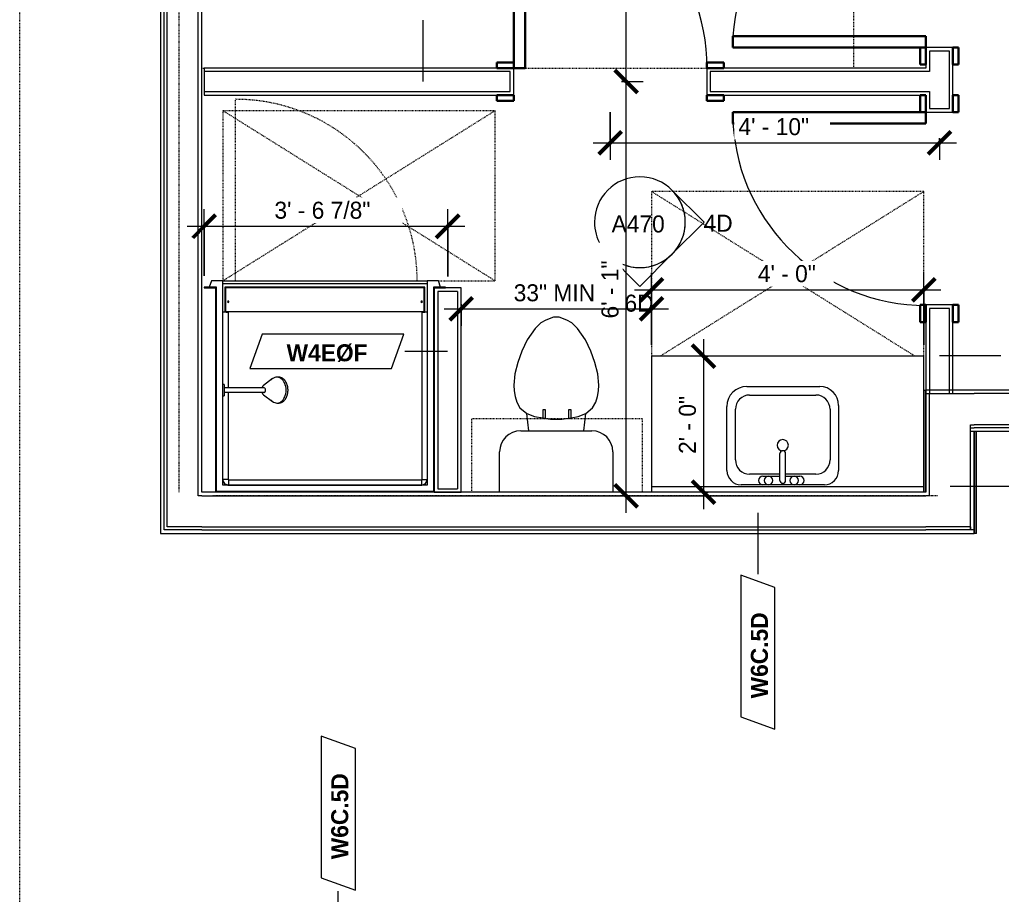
# Model space of a CAD drawing. Header units: inches. Extents: x -4010 to -1814, y 9846 to 12241.
# Drawn here: x -3434.4 to -3261.4, y 10387.3 to 10541.5 of the extents above; entities that cross this region are included whole.
import ezdxf

# ---------------------------------------------------------------- set-up
doc = ezdxf.new("R2010")
doc.units = ezdxf.units.IN
doc.header["$MEASUREMENT"] = 0
for name, pattern in [('Dash', [0.25, 0.125, -0.125]), ('Dash 3_32_', [0.1875, 0.09375, -0.09375]), ('Dash_2_', [0.25, 0.125, -0.125])]:
    doc.linetypes.add(name, pattern=pattern)
for name, color, linetype, lineweight in [('0-1', 7, 'Continuous', 5), ('0-2', 7, 'Continuous', 9), ('A-ANNO-DIMS', 211, 'Continuous', 9), ('A-ANNO-DIMS-32', 211, 'Continuous', 9), ('A-DETL-1', 90, 'Dash 3_32_', 18), ('A-DOOR-3', 31, 'Continuous', 9), ('A-DOOR-4', 31, 'Continuous', 30), ('A-DOOR-FRAM-3', 31, 'Continuous', 30), ('A-GENM', 5, 'Continuous', 9), ('A-GENM-HDLN', 13, 'Dash', 9), ('A-WALL', 113, 'Continuous', 18), ('A-WALL-2', 250, 'Continuous', 18), ('A-WALL-3', 113, 'Continuous', 9), ('A-WALL-IDEN', 211, 'Continuous', 9), ('G-ANNO-SYMB-3', 111, 'Continuous', 9), ('G-ANNO-SYMB-4', 111, 'Dash_2_', 9), ('I-FURN', 30, 'Continuous', 9), ('I-FURN-HDLN', 30, 'Dash', 9), ('I-WALL-3', 7, 'Continuous', 9), ('I-WALL-4', 2, 'Continuous', 9), ('P-SANR-FIXT', 6, 'Continuous', 9), ('P-SANR-FIXT-HDLN', 131, 'Dash', 9), ('Q-CASE', 31, 'Continuous', 9), ('Q-CASE-3', 31, 'Dash', 9)]:
    doc.layers.add(name, color=color, linetype=linetype, lineweight=lineweight)
doc.styles.add('Century Gothic', font='ufonts.com_century-gothic.ttf', dxfattribs={"height": 3})
doc.styles.add('Century Gothic_B_1', font='GOTHICB.TTF', dxfattribs={"height": 3})
doc.dimstyles.new('OD_1__HACK_2', dxfattribs={"dimscale": 12, "dimtxt": 3.132505, "dimasz": 0.333333, "dimexe": 0.25, "dimexo": 0.166667, "dimgap": 0.041667, "dimtad": 1, "dimdec": 4, "dimrnd": 0.0625, "dimzin": 3, "dimdsep": 46, "dimlunit": 4, "dimtxsty": 'Century Gothic', "dimblk1": 'OBLIQUE', "dimblk2": 'OBLIQUE', "dimsah": 1, "dimcen": 0.09, "dimdle": 0.25, "dimazin": 0, "dimtfac": 1, "dimtdec": 4, "dimtix": 1, "dimtmove": 0, "dimatfit": 3, "dimfxl": 1, "dimtvp": 1, "dimtfill": 1, "dimfrac": 2, "dimtolj": 1, "dimtzin": 0, "dimarcsym": 2})
doc.dimstyles.new('OD_1__HACK_2_1', dxfattribs={"dimscale": 12, "dimtxt": 3.132505, "dimasz": 0.333333, "dimexe": 0.25, "dimexo": 0.166667, "dimgap": 0.041667, "dimtad": 1, "dimdec": 4, "dimrnd": 0.0625, "dimzin": 3, "dimdsep": 46, "dimlunit": 4, "dimtxsty": 'Century Gothic', "dimblk1": 'OBLIQUE', "dimblk2": 'OBLIQUE', "dimsah": 1, "dimcen": 0.09, "dimdle": 0.25, "dimazin": 0, "dimtfac": 1, "dimtdec": 4, "dimtix": 1, "dimtmove": 0, "dimatfit": 3, "dimfxl": 1, "dimtvp": 1, "dimtfill": 1, "dimfrac": 2, "dimtolj": 1, "dimtzin": 0, "dimarcsym": 2})

# ---------------------------------------------------------------- blocks, each defined once
blk = doc.blocks.new('Basic Wall _ INT - W8BØF - _5_8 GYP - 2X8 WOOD_BATT_ - 5_8 GYP_ - ___-2320169-UNIT PLANS - 1ST FLOOR')
at = {"layer": 'I-WALL-3'}
for p, q in [((-3275.05, 10476.16), (-3274.8, 10476.16)), ((-3274.8, 10476.16), (-3274.8, 10458.16)), ((-3274.8, 10476.16), (-3274.72, 10476.16)), ((-3274.72, 10476.16), (-3274.67, 10476.16))]:
    blk.add_line(p, q, dxfattribs=at)
blk = doc.blocks.new('Basic Wall _ INT - W8BØF - _5_8 GYP - 2X8 WOOD_BATT_ - 5_8 GYP_ - ___-2320168-UNIT PLANS - 1ST FLOOR')
at = {"layer": 'I-WALL-3'}
for p, q in [((-3266.05, 10450.91), (-3266.05, 10468.91)), ((-3265.76, 10450.91), (-3265.76, 10468.91)), ((-3266.13, 10450.91), (-3266.17, 10450.91)), ((-3266.05, 10450.91), (-3266.13, 10450.91)), ((-3265.76, 10450.91), (-3266.05, 10450.91))]:
    blk.add_line(p, q, dxfattribs=at)
blk = doc.blocks.new('CTR - 1st Phase - Common Walls_rvt-1-UNIT PLANS - 1ST FLOOR')
at = {"layer": 'A-WALL-2'}
for p, q in [((-3408.92, 10451.54), (-3408.92, 10814.49)), ((-3408.42, 10452.04), (-3408.42, 10814.49)), ((-3402.92, 10457.54), (-3402.92, 10814.49)), ((-3274.05, 10475.54), (-3266.8, 10475.54)), ((-3274.05, 10457.54), (-3274.05, 10475.54)), ((-3266.8, 10475.54), (-3266.17, 10475.54)), ((-3250.42, 10475.54), (-3266.17, 10475.54)), ((-3266.8, 10470.04), (-3266.17, 10470.04)), ((-3266.8, 10469.54), (-3266.8, 10470.04)), ((-3266.8, 10469.54), (-3266.8, 10470.04)), ((-3266.8, 10468.91), (-3266.8, 10469.54)), ((-3266.8, 10469.54), (-3266.17, 10469.54)), ((-3266.8, 10468.91), (-3266.8, 10469.54)), ((-3250.42, 10470.04), (-3266.17, 10470.04)), ((-3250.42, 10469.54), (-3266.17, 10469.54)), ((-3266.8, 10468.91), (-3266.17, 10468.91)), ((-3266.8, 10452.04), (-3266.8, 10468.91)), ((-3402.3, 10457.54), (-3402.92, 10457.54)), ((-3402.3, 10457.54), (-3274.67, 10457.54)), ((-3274.05, 10457.54), (-3274.67, 10457.54)), ((-3402.92, 10452.04), (-3408.42, 10452.04)), ((-3402.3, 10452.04), (-3402.92, 10452.04)), ((-3402.3, 10452.04), (-3274.67, 10452.04)), ((-3274.05, 10452.04), (-3274.67, 10452.04)), ((-3266.8, 10452.04), (-3274.05, 10452.04)), ((-3266.8, 10452.04), (-3266.8, 10451.54)), ((-3266.8, 10451.54), (-3266.8, 10452.04)), ((-3408.42, 10451.54), (-3408.92, 10451.54)), ((-3402.3, 10451.54), (-3408.42, 10451.54)), ((-3402.3, 10451.54), (-3274.67, 10451.54)), ((-3266.8, 10451.54), (-3274.67, 10451.54)), ((-3266.17, 10451.54), (-3266.8, 10451.54))]:
    blk.add_line(p, q, dxfattribs=at)
at = {"layer": 'I-WALL-3'}
for p, q in [((-3409.55, 10814.49), (-3409.55, 10450.91)), ((-3402.3, 10458.16), (-3402.3, 10814.49)), ((-3274.67, 10476.16), (-3274.67, 10458.16)), ((-3274.05, 10476.16), (-3274.67, 10476.16)), ((-3266.17, 10476.16), (-3274.05, 10476.16)), ((-3250.42, 10476.16), (-3266.17, 10476.16)), ((-3266.17, 10468.91), (-3250.42, 10468.91)), ((-3266.17, 10451.54), (-3266.17, 10468.91)), ((-3399.84, 10458.16), (-3402.3, 10458.16)), ((-3274.67, 10458.16), (-3361.34, 10458.16)), ((-3409.55, 10450.91), (-3408.92, 10450.91)), ((-3408.92, 10450.91), (-3402.3, 10450.91)), ((-3402.3, 10450.91), (-3274.67, 10450.91)), ((-3274.67, 10450.91), (-3266.17, 10450.91)), ((-3266.17, 10450.91), (-3266.17, 10451.54))]:
    blk.add_line(p, q, dxfattribs=at)
at = {"layer": '0-2'}
for name in ['Basic Wall _ INT - W8BØF - _5_8 GYP - 2X8 WOOD_BATT_ - 5_8 GYP_ - ___-2320169-UNIT PLANS - 1ST FLOOR', 'Basic Wall _ INT - W8BØF - _5_8 GYP - 2X8 WOOD_BATT_ - 5_8 GYP_ - ___-2320168-UNIT PLANS - 1ST FLOOR']:
    blk.add_blockref(name, (0, 0), dxfattribs=at)
blk = doc.blocks.new('SWING - SINGLE - FLUSH - 2-10 x 6-8 - PRIVACY-3199405-UNIT PLANS - 1ST FLOOR')
at = {"layer": 'A-DOOR-3'}
blk.add_arc((17, -2.37), 34.07, 180, 266.6343, dxfattribs=at)
at = {"layer": 'A-DOOR-4'}
for p, q in [((15, -2.37), (15, -36.38)), ((17, -2.37), (15, -2.37)), ((17, -2.37), (17, -36.38)), ((17, -36.38), (15, -36.38))]:
    blk.add_line(p, q, dxfattribs=at)
at = {"layer": 'A-DOOR-FRAM-3'}
for p, q in [((-20, 2.38), (-20, 3.38)), ((-20, 3.38), (-17, 3.38)), ((-17, 2.38), (-20, 2.38)), ((-17, 3.38), (-17, 2.38)), ((17, 2.38), (17, 3.38)), ((17, 3.38), (20, 3.38)), ((20, 2.38), (17, 2.38)), ((20, 3.38), (20, 2.38)), ((-20, -2.37), (-17, -2.37)), ((-20, -3.37), (-20, -2.37)), ((-17, -3.37), (-20, -3.37)), ((-17, -2.37), (-17, -3.37)), ((17, -2.37), (20, -2.37)), ((17, -3.37), (17, -2.37)), ((20, -3.37), (17, -3.37)), ((20, -2.37), (20, -3.37))]:
    blk.add_line(p, q, dxfattribs=at)
blk = doc.blocks.new('Bed-Standard - Queen 60_ x 79_-V83-UNIT PLANS - 1ST FLOOR')
at = {"layer": 'I-FURN'}
for p, q in [((-19.31, 37.64), (-19.31, -41.3)), ((40.69, -41.3), (40.69, 37.64)), ((-16.31, 35.7), (-16.31, 23.7)), ((-16.31, 35.7), (37.69, 35.7)), ((37.69, 35.7), (37.69, 23.7)), ((40.69, 23.7), (-19.31, 17.13)), ((-16.31, 23.7), (37.69, 23.7)), ((-19.31, -41.3), (40.69, -41.3))]:
    blk.add_line(p, q, dxfattribs=at)
at = {"layer": 'I-FURN-HDLN'}
for p, q in [((-55.31, 37.64), (-55.31, 37.2)), ((58.69, -77.3), (58.69, 37.64)), ((64.69, 37.39), (64.69, 37.64)), ((64.69, -68.86), (64.69, 13.39)), ((-55.31, -17.36), (-55.31, -51.36)), ((64.69, -77.3), (64.69, -75.61)), ((-55.31, -77.3), (-7.94, -77.3)), ((-5.44, -77.3), (55.06, -77.3)), ((57.56, -77.3), (58.94, -77.3)), ((63.69, -77.3), (64.69, -77.3))]:
    blk.add_line(p, q, dxfattribs=at)
blk = doc.blocks.new('M_Sink Vanity-Square - 500 x 440mm-1372835-UNIT PLANS - 1ST FLOOR')
at = {"layer": 'P-SANR-FIXT'}
for p, q in [((-5.72, 10.23), (7.14, 10.23)), ((-5.22, 8.73), (6.46, 8.73)), ((-9.22, -4.59), (-9.22, 6.73)), ((-7.72, -2.72), (-7.72, 6.23)), ((8.96, 6.23), (8.96, -2.72)), ((10.46, 6.91), (10.46, -4.59)), ((0.12, -6.33), (0.12, -1.59)), ((1.12, -6.33), (1.12, -1.59)), ((0.12, -5.22), (-5.22, -5.22)), ((-2.88, -5.59), (0.12, -5.59)), ((6.46, -5.22), (1.12, -5.22)), ((1.12, -5.59), (3.62, -5.59)), ((7.96, -7.09), (-6.72, -7.09)), ((3.62, -7.09), (-2.88, -7.09))]:
    blk.add_line(p, q, dxfattribs=at)
for centre, radius, start, end in [((-5.72, 6.73), 3.5, 90, 180), ((-5.22, 6.23), 2.5, 90, 180), ((6.46, 6.23), 2.5, 360, 90), ((7.14, 6.91), 3.32, 360, 90), ((0.62, -0.13), 1, 360, 180), ((0.62, -0.13), 1, 180, 0), ((0.62, -1.59), 0.5, 360, 180), ((-5.22, -2.72), 2.5, 180, 270), ((6.46, -2.72), 2.5, 270, 360), ((-6.72, -4.59), 2.5, 180, 270), ((7.96, -4.59), 2.5, 270, 0), ((-2.88, -6.34), 0.75, 90, 270), ((-1.88, -6.34), 0.75, 360, 180), ((-1.88, -6.34), 0.75, 180, 0), ((0.62, -6.33), 0.5, 180, 0), ((2.62, -6.34), 0.75, 0, 180), ((2.62, -6.34), 0.75, 180, 0), ((3.62, -6.34), 0.75, 270, 90)]:
    blk.add_arc(centre, radius, start, end, dxfattribs=at)
blk = doc.blocks.new('Toilet-Domestic-3D - Toilet-Domestic-3D-1352612-UNIT PLANS - 1ST FLOOR')
at = {"layer": 'P-SANR-FIXT'}
for p, q in [((-9.98, 11.75), (-9.98, 18.86)), ((9.98, 18.86), (9.98, 11.75)), ((6.25, 8.02), (-6.25, 8.02)), ((-4.86, 8.02), (-5.21, 5)), ((4.86, 8.02), (5.21, 5)), ((-3.84, 5.5), (-5.21, 5)), ((-2.61, 5.72), (-3.84, 5.5)), ((-1, 6), (-2.13, 5.8)), ((1, 6), (-1, 6)), ((1.89, 5.84), (1, 6)), ((3.84, 5.5), (2.37, 5.76)), ((5.21, 5), (3.84, 5.5)), ((-6.4, 4), (-6.97, 3)), ((-5.21, 5), (-6.4, 4)), ((6.4, 4), (5.21, 5)), ((6.97, 3), (6.4, 4)), ((-7.24, 2), (-7.41, 1)), ((-6.97, 3), (-7.24, 2)), ((7.24, 2), (6.97, 3)), ((7.41, 1), (7.24, 2)), ((-7.41, 1), (-7.5, 0)), ((-7.5, 0), (-7.33, -1.99)), ((7.33, -1.99), (7.5, 0)), ((7.5, 0), (7.41, 1)), ((-7.33, -1.99), (-6.79, -4)), ((6.79, -4), (7.33, -1.99)), ((-6.79, -4), (-6.06, -6)), ((6.06, -6), (6.79, -4)), ((-6.06, -6), (-5.13, -8)), ((5.13, -8), (6.06, -6)), ((-5.13, -8), (-3.74, -10)), ((3.74, -10), (5.13, -8)), ((-3.74, -10), (-2.74, -11)), ((2.74, -11), (3.74, -10)), ((-2.74, -11), (-1.87, -11.5)), ((-1.87, -11.5), (-0.5, -12)), ((-0.5, -12), (0.5, -12)), ((0.5, -12), (1.87, -11.5)), ((1.87, -11.5), (2.74, -11))]:
    blk.add_line(p, q, dxfattribs=at)
for centre, start, end in [((-6.25, 11.75), 180, 270), ((6.25, 11.75), 270, 360)]:
    blk.add_arc(centre, 3.73, start, end, dxfattribs=at)
blk = doc.blocks.new('Bath Vanity - Bath Vanity 48_-3150017-UNIT PLANS - 1ST FLOOR')
at = {"layer": 'Q-CASE'}
for p, q in [((24.74, 24), (-23.26, 24)), ((-23.26, 24), (-23.26, 1)), ((24.74, 1), (24.74, 24))]:
    blk.add_line(p, q, dxfattribs=at)
blk = doc.blocks.new('ADA Clearances - 30_x48_-V80-UNIT PLANS - 1ST FLOOR')
at = {"layer": 'A-GENM-HDLN'}
for p, q in [((15, -24), (-15, 24)), ((-15, -24), (15, 24)), ((15, 24), (-15, 24)), ((15, -24), (15, 24)), ((-15, -14), (-15, -24)), ((-15, -24), (15, -24))]:
    blk.add_line(p, q, dxfattribs=at)
blk = doc.blocks.new('ADA Clearances - 30_x48_-V82-UNIT PLANS - 1ST FLOOR')
at = {"layer": 'A-GENM-HDLN'}
for p, q in [((-14, -22.41), (15, 24)), ((15, 24), (-14, 24)), ((15, -24), (15, 24)), ((15, -24), (-14, 22.41)), ((-14, -24), (-8, -24)), ((-5, -24), (15, -24))]:
    blk.add_line(p, q, dxfattribs=at)
blk = doc.blocks.new('BATHROOM MIRROR - BATHROOM MIRROR 48_-3123886-UNIT PLANS - 1ST FLOOR')
at = {"layer": 'Q-CASE'}
for p, q in [((-23.26, -23), (24.74, -23)), ((-23.26, -23), (-23.26, -24)), ((24.74, -24), (-23.26, -24)), ((24.74, -24), (24.74, -23))]:
    blk.add_line(p, q, dxfattribs=at)
blk = doc.blocks.new('300 Series Wall Hung Cabinet_326 - 30_-2909953-UNIT PLANS - 1ST FLOOR')
at = {"layer": 'Q-CASE'}
for p, q in [((-2.01, 14.69), (-2.5, 14.69)), ((-2.5, 14.69), (-2.5, 13.19)), ((-2.01, 13.19), (-2.01, 14.69)), ((2.49, 14.69), (2, 14.69)), ((2, 14.69), (2, 13.19)), ((2.49, 13.19), (2.49, 14.69)), ((-2.01, 13.19), (-2.5, 13.19)), ((2.49, 13.19), (2, 13.19))]:
    blk.add_line(p, q, dxfattribs=at)
at = {"layer": 'Q-CASE-3'}
for p, q in [((-15, 0.19), (-15, 13.19)), ((-15, 13.19), (15, 13.19)), ((15, 13.19), (15, 0.19)), ((15, 0.19), (-15, 0.19))]:
    blk.add_line(p, q, dxfattribs=at)
blk = doc.blocks.new('SWING - SINGLE - FLUSH - 2-10 x 6-8 - PRIVACY-3199407-UNIT PLANS - 1ST FLOOR')
at = {"layer": 'A-DOOR-3'}
blk.add_arc((17, 2.37), 34.07, 93.3657, 180, dxfattribs=at)
at = {"layer": 'A-DOOR-4'}
for p, q in [((15, 2.37), (15, 36.38)), ((17, 36.38), (15, 36.38)), ((17, 2.37), (17, 36.38)), ((17, 2.37), (15, 2.37))]:
    blk.add_line(p, q, dxfattribs=at)
at = {"layer": 'A-DOOR-FRAM-3'}
for p, q in [((-17, 3.37), (-20, 3.37)), ((-20, 3.37), (-20, 2.37)), ((-20, 2.37), (-17, 2.37)), ((-17, 2.37), (-17, 3.37)), ((20, 3.37), (17, 3.37)), ((17, 3.37), (17, 2.37)), ((17, 2.37), (20, 2.37)), ((20, 2.37), (20, 3.37)), ((-17, -2.38), (-20, -2.38)), ((-20, -2.38), (-20, -3.38)), ((-20, -3.38), (-17, -3.38)), ((-17, -3.38), (-17, -2.38)), ((20, -2.38), (17, -2.38)), ((17, -2.38), (17, -3.38)), ((17, -3.38), (20, -3.38)), ((20, -3.38), (20, -2.38))]:
    blk.add_line(p, q, dxfattribs=at)
blk = doc.blocks.new('4LBS24238A75FTB_V2 - 4LBS24238A75FTB_V2-V86-UNIT PLANS - 1ST FLOOR')
at = {"layer": 'P-SANR-FIXT'}
for p, q in [((0, -0.5), (38.5, -0.5)), ((0, -36.5), (0, -0.5)), ((0.12, -36.62), (0.12, -0.63)), ((0.12, -0.63), (38.38, -0.63)), ((38.38, -0.63), (38.38, -36.62)), ((38.5, -0.5), (38.5, -36.5)), ((1.25, -37.75), (1.25, -1.75)), ((1.25, -1.75), (37.25, -1.75)), ((1.3, -2.43), (1.28, -2.51)), ((1.38, -2.26), (1.37, -2.28)), ((1.42, -2.2), (1.4, -2.23)), ((1.58, -2.01), (1.51, -2.08)), ((1.73, -1.9), (1.7, -1.92)), ((2.01, -1.78), (1.93, -1.8)), ((2.2, -32.27), (2.2, -2.75)), ((2.25, -1.77), (2.25, -1.75)), ((36.25, -1.77), (2.25, -1.77)), ((36.25, -2.7), (2.25, -2.7)), ((36.25, -1.77), (36.25, -1.75)), ((36.3, -18.11), (36.3, -2.75)), ((36.57, -1.8), (36.49, -1.78)), ((36.8, -1.92), (36.77, -1.9)), ((36.99, -2.08), (36.92, -2.01)), ((37.1, -2.23), (37.08, -2.2)), ((37.13, -2.28), (37.12, -2.26)), ((37.22, -2.51), (37.2, -2.43)), ((37.25, -1.75), (37.25, -17.52)), ((36.3, -32.27), (36.3, -18.89)), ((37.25, -19.48), (37.25, -37.75)), ((1.62, -32.27), (1.62, -36.62)), ((36.75, -32.38), (1.75, -32.38)), ((1.75, -32.38), (1.75, -36.5)), ((2.2, -32.27), (36.3, -32.27)), ((36.75, -36.5), (36.75, -32.38)), ((36.88, -36.62), (36.88, -32.27)), ((0, -36.5), (-2.02, -36.5)), ((-2.02, -36.5), (-2.02, -36.62)), ((-2.02, -36.62), (0.12, -36.62)), ((-1.13, -36.62), (-0.75, -37.75)), ((-0.75, -37.75), (1.25, -37.75)), ((1.25, -37.25), (37.25, -37.25)), ((1.25, -37.75), (1.25, -37.25)), ((37.25, -37.75), (1.25, -37.75)), ((1.62, -36.62), (36.88, -36.62)), ((1.75, -36.5), (36.75, -36.5)), ((37.25, -37.25), (37.25, -37.75)), ((37.25, -37.75), (39.25, -37.75)), ((38.38, -36.62), (40.52, -36.62)), ((40.52, -36.5), (38.5, -36.5)), ((39.25, -37.75), (39.63, -36.62)), ((40.52, -36.62), (40.52, -36.5))]:
    blk.add_line(p, q, dxfattribs=at)
for centre, radius, start, end in [((2.25, -2.75), 1, 90, 180), ((36.25, -2.75), 1, 0, 90), ((2.2, -34.06), 0.125, 0, 180), ((2.2, -34.06), 0.125, 180, 0), ((36.3, -34.06), 0.125, 0, 180), ((36.3, -34.06), 0.125, 180, 0)]:
    blk.add_arc(centre, radius, start, end, dxfattribs=at)
for centre, start_param, end_param in [((2.2, -32.28), 1.570796, 3.141593), ((36.3, -32.28), 0, 1.570796)]:
    blk.add_ellipse(centre, major_axis=(0.95, 0), ratio=0.019505, start_param=start_param, end_param=end_param, dxfattribs=at)
for points, knots in [([(2.25, -1.77), (2.18, -1.77), (2.05, -1.78), (1.8, -1.86), (1.52, -2.04), (1.34, -2.32), (1.26, -2.57), (1.25, -2.7), (1.25, -2.77)], [0, 0, 0, 0, 0.125, 0.25, 0.5, 0.75, 0.875, 1, 1, 1, 1]), ([(1.38, -2.25), (1.41, -2.21), (1.47, -2.12), (1.54, -2.04), (1.59, -2)], [-0.6665731, -0.6665731, -0.6665731, -0.6665731, -0.5714286, -0.4611793, -0.4611793, -0.4611793, -0.4611793]), ([(1.75, -1.88), (1.77, -1.87), (1.86, -1.82), (2.03, -1.77), (2.17, -1.75), (2.25, -1.75)], [-0.3333068, -0.3333068, -0.3333068, -0.3333068, -0.2857143, -0.1428571, 0, 0, 0, 0]), ([(2.25, -2.7), (2.24, -2.7), (2.24, -2.7), (2.23, -2.7), (2.22, -2.71), (2.22, -2.71), (2.21, -2.72), (2.21, -2.73), (2.2, -2.74), (2.2, -2.74), (2.2, -2.75), (2.2, -2.75)], [-1, -1, -1, -1, -0.833333, -0.75, -0.666667, -0.583333, -0.416667, -0.333333, -0.208333, -0.083333, 0, 0, 0, 0]), ([(36.25, -1.75), (36.31, -1.75), (36.42, -1.76), (36.59, -1.8), (36.7, -1.85), (36.75, -1.88)], [-1, -1, -1, -1, -0.8928571, -0.7857143, -0.6666667, -0.6666667, -0.6666667, -0.6666667]), ([(37.25, -2.77), (37.25, -2.7), (37.24, -2.57), (37.16, -2.32), (36.98, -2.04), (36.7, -1.86), (36.45, -1.78), (36.32, -1.77), (36.25, -1.77)], [0, 0, 0, 0, 0.125, 0.25, 0.5, 0.75, 0.875, 1, 1, 1, 1]), ([(36.3, -2.75), (36.3, -2.74), (36.3, -2.74), (36.3, -2.73), (36.29, -2.72), (36.29, -2.72), (36.28, -2.71), (36.27, -2.71), (36.26, -2.7), (36.26, -2.7), (36.25, -2.7), (36.25, -2.7)], [-1, -1, -1, -1, -0.833333, -0.75, -0.666667, -0.583333, -0.416667, -0.333333, -0.208333, -0.083333, 0, 0, 0, 0]), ([(36.75, -1.88), (36.79, -1.91), (36.89, -1.97), (36.97, -2.05), (37.01, -2.1)], [-0.6665731, -0.6665731, -0.6665731, -0.6665731, -0.5714286, -0.4475924, -0.4475924, -0.4475924, -0.4475924]), ([(37.12, -2.25), (37.13, -2.27), (37.16, -2.33), (37.18, -2.38), (37.19, -2.42)], [-0.3333068, -0.3333068, -0.3333068, -0.3333068, -0.2857143, -0.2174647, -0.2174647, -0.2174647, -0.2174647])]:
    blk.add_open_spline(points, degree=3, knots=knots, dxfattribs=at)
for points in [[(1.25, -2.75), (1.25, -2.74), (1.25, -2.72), (1.25, -2.71)], [(2.2, -2.75), (2.12, -2.75), (1.95, -2.75), (1.72, -2.75), (1.52, -2.76), (1.37, -2.76), (1.27, -2.76), (1.25, -2.77), (1.25, -2.77)], [(1.35, -2.32), (1.36, -2.3), (1.37, -2.27), (1.38, -2.25)], [(1.63, -1.97), (1.67, -1.94), (1.71, -1.91), (1.75, -1.88)], [(2.25, -2.7), (2.25, -2.62), (2.25, -2.45), (2.25, -2.22), (2.25, -2.03), (2.25, -1.88), (2.25, -1.82), (2.25, -1.8)], [(36.25, -2.7), (36.25, -2.62), (36.25, -2.45), (36.25, -2.22), (36.25, -2.03), (36.25, -1.88), (36.25, -1.82), (36.25, -1.8)], [(36.3, -2.75), (36.38, -2.75), (36.55, -2.75), (36.78, -2.75), (36.98, -2.76), (37.13, -2.76), (37.23, -2.76), (37.25, -2.77), (37.25, -2.77)], [(37.04, -2.14), (37.07, -2.18), (37.09, -2.21), (37.12, -2.25)], [(37.25, -2.67), (37.25, -2.7), (37.25, -2.72), (37.25, -2.75)]]:
    blk.add_open_spline(points, degree=3, dxfattribs=at)
at = {"layer": 'P-SANR-FIXT-HDLN'}
blk.add_line((35, -37.75), (35, -69.75), dxfattribs=at)
blk.add_arc((35, -37.75), 32, 180, 270, dxfattribs=at)
blk = doc.blocks.new('Shower Head - Shower Head-3260035-UNIT PLANS - 1ST FLOOR')
at = {"layer": 'P-SANR-FIXT'}
for p, q in [((-2.28, 9.81), (-2.28, 9.54)), ((-2.02, 8.78), (-0.84, 7.19)), ((0.84, 7.19), (2.02, 8.78)), ((2.28, 9.54), (2.28, 9.81)), ((-0.39, 7.27), (-0.39, 6.01)), ((0.39, 6.01), (0.39, 7.27)), ((-0.98, 0.26), (-0.98, 0)), ((-0.98, 0.26), (0.98, 0.26)), ((0.98, 0), (-0.98, 0)), ((-0.39, 1), (-0.39, 0.26)), ((0.39, 0.26), (0.39, 1)), ((0.98, 0), (0.98, 0.26))]:
    blk.add_line(p, q, dxfattribs=at)
at = {"layer": 'P-SANR-FIXT', "flags": 128}
for points in [[(0, 11.49), (-0.09, 11.49), (-0.18, 11.48), (-0.27, 11.48), (-0.35, 11.47), (-0.44, 11.46), (-0.53, 11.44), (-0.62, 11.43), (-0.7, 11.41), (-0.79, 11.39), (-0.87, 11.36), (-0.95, 11.34), (-1.03, 11.31), (-1.11, 11.28), (-1.19, 11.25), (-1.26, 11.21), (-1.34, 11.17), (-1.41, 11.13), (-1.48, 11.09), (-1.55, 11.05), (-1.61, 11), (-1.68, 10.95), (-1.74, 10.9), (-1.8, 10.85), (-1.85, 10.8), (-1.9, 10.74), (-1.95, 10.69), (-2, 10.63), (-2.04, 10.57), (-2.08, 10.51), (-2.12, 10.44), (-2.15, 10.38), (-2.18, 10.31), (-2.21, 10.25), (-2.23, 10.18), (-2.25, 10.11), (-2.26, 10.04), (-2.27, 9.97), (-2.28, 9.9), (-2.28, 9.83), (-2.28, 9.81)], [(2.28, 9.81), (2.28, 9.88), (2.28, 9.95), (2.27, 10.02), (2.25, 10.09), (2.24, 10.16), (2.21, 10.23), (2.19, 10.3), (2.16, 10.36), (2.13, 10.43), (2.09, 10.49), (2.05, 10.55), (2.01, 10.61), (1.97, 10.67), (1.92, 10.73), (1.86, 10.79), (1.81, 10.84), (1.75, 10.89), (1.69, 10.94), (1.63, 10.99), (1.57, 11.04), (1.5, 11.08), (1.43, 11.12), (1.36, 11.16), (1.28, 11.2), (1.21, 11.24), (1.13, 11.27), (1.05, 11.3), (0.97, 11.33), (0.89, 11.36), (0.81, 11.38), (0.72, 11.4), (0.64, 11.42), (0.55, 11.44), (0.47, 11.45), (0.38, 11.46), (0.29, 11.47), (0.2, 11.48), (0.11, 11.49), (0.02, 11.49), (0, 11.49)], [(-0.84, 7.19), (-0.81, 7.16), (-0.79, 7.13), (-0.76, 7.1), (-0.73, 7.08), (-0.7, 7.05), (-0.68, 7.03), (-0.65, 7.01), (-0.62, 6.98), (-0.59, 6.97), (-0.56, 6.95), (-0.53, 6.93), (-0.49, 6.91), (-0.46, 6.9), (-0.43, 6.89), (-0.4, 6.87)], [(0.39, 6.87), (0.43, 6.88), (0.46, 6.9), (0.49, 6.91), (0.52, 6.93), (0.55, 6.94), (0.58, 6.96), (0.61, 6.98), (0.64, 7), (0.67, 7.03), (0.7, 7.05), (0.73, 7.07), (0.76, 7.1), (0.78, 7.13), (0.81, 7.16), (0.83, 7.19), (0.84, 7.19)], [(-0.39, 6.01), (-0.39, 5.81), (-0.39, 5.6), (-0.39, 5.38), (-0.39, 5.15), (-0.39, 4.92), (-0.39, 4.68), (-0.39, 4.43), (-0.39, 4.18), (-0.39, 3.93), (-0.39, 3.67), (-0.39, 3.4), (-0.39, 3.13), (-0.39, 2.86), (-0.39, 2.59), (-0.39, 2.31), (-0.39, 2.03), (-0.39, 1.75), (-0.39, 1.46), (-0.39, 1.18), (-0.39, 1)], [(0.39, 1), (0.39, 1.29), (0.39, 1.57), (0.39, 1.85), (0.39, 2.13), (0.39, 2.41), (0.39, 2.69), (0.39, 2.96), (0.39, 3.23), (0.39, 3.5), (0.39, 3.76), (0.39, 4.02), (0.39, 4.27), (0.39, 4.52), (0.39, 4.77), (0.39, 5), (0.39, 5.23), (0.39, 5.46), (0.39, 5.67), (0.39, 5.88), (0.39, 6.01)]]:
    blk.add_lwpolyline(points, dxfattribs=at)
at = {"layer": 'P-SANR-FIXT'}
for centre, major_axis, start_param, end_param in [((0, 9.54), (-2.28, 0), 4.712389, 6.956384), ((0, 9.54), (2.28, 0), 5.609987, 7.853982), ((0, 7.27), (-0.394, 0), 4.712389, 6.283185), ((0, 7.27), (-0.394, 0), 3.141593, 4.712389)]:
    blk.add_ellipse(centre, major_axis=major_axis, ratio=0.707107, start_param=start_param, end_param=end_param, dxfattribs=at)
blk = doc.blocks.new('Elevation - Filled Arrow-152140-UNIT PLANS - 1ST FLOOR')
at = {"layer": 'G-ANNO-SYMB-3'}
for start, end in [(360, 180), (180, 360)]:
    blk.add_arc((0, 0), 0.25, start, end, dxfattribs=at)
blk = doc.blocks.new('Elevation - Filled Arrow-151867-UNIT PLANS - 1ST FLOOR')
at = {"layer": 'G-ANNO-SYMB-3'}
for p, q in [((0, 0.3536), (-0.1768, 0.1768)), ((0.1768, 0.1768), (0, 0.3536))]:
    blk.add_line(p, q, dxfattribs=at)
blk.add_arc((0, 0), 0.25, 45, 135, dxfattribs=at)
blk = doc.blocks.new('DIMBLOCK29-UNIT PLANS - 1ST FLOOR')
at = {"layer": 'A-ANNO-DIMS-32', "lineweight": 50}
for p, q in [((-3327.52, 10530.54), (-3329.52, 10532.54)), ((-3327.52, 10530.54), (-3325.52, 10528.54)), ((-3327.52, 10457.54), (-3329.52, 10459.54)), ((-3327.52, 10457.54), (-3325.52, 10455.54))]:
    blk.add_line(p, q, dxfattribs=at)
at = {"layer": 'A-ANNO-DIMS-32'}
for p, q in [((-3328.34, 10530.54), (-3324.52, 10530.54)), ((-3327.52, 10530.54), (-3328.34, 10530.54)), ((-3327.52, 10454.54), (-3327.52, 10530.54)), ((-3328.34, 10457.54), (-3324.52, 10457.54)), ((-3327.52, 10457.54), (-3328.34, 10457.54))]:
    blk.add_line(p, q, dxfattribs=at)
at = {"layer": 'A-ANNO-DIMS-32', "color": 0, "insert": (-3331.86, 10488.79), "char_height": 3, "width": 12.5897, "attachment_point": 1, "rotation": 90, "line_spacing_factor": 0.984502, "style": 'Century Gothic', "bg_fill": 3, "box_fill_scale": 1.25, "bg_fill_color": 256, "bg_fill_true_color": 13158600, "bg_fill_transparency": 0}
blk.add_mtext('6\' - 1"', dxfattribs=at)
blk = doc.blocks.new('_Oblique')
at = {"color": 0, "linetype": 'ByBlock', "lineweight": -2}
blk.add_line((-0.5, -0.5), (0.5, 0.5), dxfattribs=at)
blk = doc.blocks.new('DIMBLOCK30-UNIT PLANS - 1ST FLOOR')
at = {"layer": 'A-ANNO-DIMS-32', "lineweight": 50}
for p, q in [((-3327.52, 10649.54), (-3329.52, 10651.54)), ((-3327.52, 10649.54), (-3325.52, 10647.54)), ((-3327.52, 10530.54), (-3329.52, 10532.54)), ((-3327.52, 10530.54), (-3325.52, 10528.54))]:
    blk.add_line(p, q, dxfattribs=at)
at = {"layer": 'A-ANNO-DIMS-32'}
for p, q in [((-3328.34, 10649.54), (-3324.52, 10649.54)), ((-3327.52, 10649.54), (-3328.34, 10649.54)), ((-3327.52, 10530.54), (-3327.52, 10649.54)), ((-3328.34, 10530.54), (-3324.52, 10530.54)), ((-3327.52, 10530.54), (-3328.34, 10530.54))]:
    blk.add_line(p, q, dxfattribs=at)
at = {"layer": 'A-ANNO-DIMS-32', "color": 0, "insert": (-3331.86, 10583.63), "char_height": 3, "width": 15.394, "attachment_point": 1, "rotation": 90, "line_spacing_factor": 0.984502, "style": 'Century Gothic', "bg_fill": 3, "box_fill_scale": 1.25, "bg_fill_color": 256, "bg_fill_true_color": 13158600, "bg_fill_transparency": 0}
blk.add_mtext('9\' - 11"', dxfattribs=at)
blk = doc.blocks.new('DIMBLOCK63-UNIT PLANS - 1ST FLOOR')
at = {"layer": 'A-ANNO-DIMS-32'}
for p, q in [((-3323.05, 10484.16), (-3323.05, 10496.84)), ((-3275.05, 10484.16), (-3275.05, 10496.84)), ((-3326.05, 10493.84), (-3272.05, 10493.84)), ((-3323.05, 10493.84), (-3323.05, 10484.16)), ((-3275.05, 10493.84), (-3275.05, 10484.16))]:
    blk.add_line(p, q, dxfattribs=at)
at = {"layer": 'A-ANNO-DIMS-32', "lineweight": 50}
for p, q in [((-3323.05, 10493.84), (-3321.05, 10495.84)), ((-3275.05, 10493.84), (-3273.05, 10495.84)), ((-3323.05, 10493.84), (-3325.05, 10491.84)), ((-3275.05, 10493.84), (-3277.05, 10491.84))]:
    blk.add_line(p, q, dxfattribs=at)
at = {"layer": 'A-ANNO-DIMS-32', "color": 0, "insert": (-3304.29, 10498.19), "char_height": 3, "width": 12.5897, "attachment_point": 1, "line_spacing_factor": 0.984502, "style": 'Century Gothic', "bg_fill": 3, "box_fill_scale": 1.25, "bg_fill_color": 256, "bg_fill_true_color": 13158600, "bg_fill_transparency": 0}
blk.add_mtext('4\' - 0"', dxfattribs=at)
blk = doc.blocks.new('DIMBLOCK64-UNIT PLANS - 1ST FLOOR')
at = {"layer": 'A-ANNO-DIMS-32'}
for p, q in [((-3313.87, 10485.16), (-3313.87, 10455.16)), ((-3313.04, 10482.16), (-3316.87, 10482.16)), ((-3313.87, 10482.16), (-3313.04, 10482.16)), ((-3313.04, 10458.16), (-3316.87, 10458.16)), ((-3313.87, 10458.16), (-3313.04, 10458.16))]:
    blk.add_line(p, q, dxfattribs=at)
at = {"layer": 'A-ANNO-DIMS-32', "lineweight": 50}
for p, q in [((-3313.87, 10482.16), (-3315.87, 10484.16)), ((-3313.87, 10482.16), (-3311.87, 10480.16)), ((-3313.87, 10458.16), (-3315.87, 10460.16)), ((-3313.87, 10458.16), (-3311.87, 10456.16))]:
    blk.add_line(p, q, dxfattribs=at)
at = {"layer": 'A-ANNO-DIMS-32', "color": 0, "insert": (-3318.22, 10464.92), "char_height": 3, "width": 12.5897, "attachment_point": 1, "rotation": 90, "line_spacing_factor": 0.984502, "style": 'Century Gothic', "bg_fill": 3, "box_fill_scale": 1.25, "bg_fill_color": 256, "bg_fill_true_color": 13158600, "bg_fill_transparency": 0}
blk.add_mtext('2\' - 0"', dxfattribs=at)
blk = doc.blocks.new('DIMBLOCK77-UNIT PLANS - 1ST FLOOR')
at = {"layer": 'A-ANNO-DIMS-32'}
for p, q in [((-3330.3, 10525.16), (-3330.3, 10516.76)), ((-3330.3, 10519.76), (-3330.3, 10525.16)), ((-3333.3, 10519.76), (-3269.3, 10519.76)), ((-3272.3, 10520.59), (-3272.3, 10516.76)), ((-3272.3, 10519.76), (-3272.3, 10520.59))]:
    blk.add_line(p, q, dxfattribs=at)
at = {"layer": 'A-ANNO-DIMS-32', "lineweight": 50}
for p, q in [((-3330.3, 10519.76), (-3328.3, 10521.76)), ((-3272.3, 10519.76), (-3270.3, 10521.76)), ((-3330.3, 10519.76), (-3332.3, 10517.76)), ((-3272.3, 10519.76), (-3274.3, 10517.76))]:
    blk.add_line(p, q, dxfattribs=at)
at = {"layer": 'A-ANNO-DIMS-32', "color": 0, "insert": (-3307.71, 10524.1), "char_height": 3, "width": 15.394, "attachment_point": 1, "line_spacing_factor": 0.984502, "style": 'Century Gothic', "bg_fill": 3, "box_fill_scale": 1.25, "bg_fill_color": 256, "bg_fill_true_color": 13158600, "bg_fill_transparency": 0}
blk.add_mtext('4\' - 10"', dxfattribs=at)
blk = doc.blocks.new('DIMBLOCK347-UNIT PLANS - 1ST FLOOR')
at = {"layer": 'A-ANNO-DIMS-32', "lineweight": 50}
for p, q in [((-3356.59, 10490.48), (-3354.59, 10492.48)), ((-3323.05, 10490.48), (-3321.05, 10492.48)), ((-3356.59, 10490.48), (-3358.59, 10488.48)), ((-3323.05, 10490.48), (-3325.05, 10488.48))]:
    blk.add_line(p, q, dxfattribs=at)
at = {"layer": 'A-ANNO-DIMS-32'}
for p, q in [((-3323.05, 10484.17), (-3323.05, 10493.48)), ((-3359.59, 10490.48), (-3320.05, 10490.48)), ((-3356.59, 10491.31), (-3356.59, 10487.48)), ((-3356.59, 10490.48), (-3356.59, 10491.31)), ((-3323.05, 10490.48), (-3323.05, 10484.17))]:
    blk.add_line(p, q, dxfattribs=at)
at = {"layer": 'A-ANNO-DIMS-32', "color": 0, "insert": (-3347.33, 10494.82), "char_height": 3, "width": 18.0194, "attachment_point": 1, "line_spacing_factor": 0.984502, "style": 'Century Gothic', "bg_fill": 3, "box_fill_scale": 1.25, "bg_fill_color": 256, "bg_fill_true_color": 13158600, "bg_fill_transparency": 0}
blk.add_mtext('33" MIN', dxfattribs=at)
blk = doc.blocks.new('DIMBLOCK366-UNIT PLANS - 1ST FLOOR')
at = {"layer": 'A-ANNO-DIMS-32'}
for p, q in [((-3401.86, 10496.29), (-3401.86, 10508.03)), ((-3358.96, 10496.16), (-3358.96, 10508.03)), ((-3404.86, 10505.03), (-3355.96, 10505.03)), ((-3401.86, 10505.03), (-3401.86, 10496.29)), ((-3358.96, 10505.03), (-3358.96, 10496.16))]:
    blk.add_line(p, q, dxfattribs=at)
at = {"layer": 'A-ANNO-DIMS-32', "lineweight": 50}
for p, q in [((-3401.86, 10505.03), (-3399.86, 10507.03)), ((-3358.96, 10505.03), (-3356.96, 10507.03)), ((-3401.86, 10505.03), (-3403.86, 10503.03)), ((-3358.96, 10505.03), (-3360.96, 10503.03))]:
    blk.add_line(p, q, dxfattribs=at)
at = {"layer": 'A-ANNO-DIMS-32', "color": 0, "insert": (-3389.49, 10509.37), "char_height": 3, "width": 21.7784, "attachment_point": 1, "line_spacing_factor": 0.984502, "style": 'Century Gothic', "bg_fill": 3, "box_fill_scale": 1.25, "bg_fill_color": 256, "bg_fill_true_color": 13158600, "bg_fill_transparency": 0}
blk.add_mtext('3\' - 6 7/8"', dxfattribs=at)
blk = doc.blocks.new('Wall Tag - Arch Wall-3956453-UNIT PLANS - 1ST FLOOR')
at = {"layer": 'A-WALL-IDEN'}
for p, q in [((-0.3561, 0.0937), (-0.4244, -0.0937)), ((0.4244, 0.0937), (-0.3561, 0.0937)), ((0.3561, -0.0937), (0.4244, 0.0937)), ((-0.4244, -0.0937), (0.3561, -0.0937))]:
    blk.add_line(p, q, dxfattribs=at)

msp = doc.modelspace()

# ---------------------------------------------------------------- linework, layer by layer
at = {"layer": 'A-DETL-1'}
for p, q in [((-3406.29874, 10458.1644), (-3406.29874, 10812.1644)), ((-3365.03694, 10528.1644), (-3359.03694, 10528.1644)), ((-3272.66054, 10457.5394), (-3400.33318, 10457.5394))]:
    msp.add_line(p, q, dxfattribs=at)
at = {"layer": 'A-WALL'}
for p, q in [((-3270.54874, 10535.9144), (-3274.04874, 10535.9144)), ((-3274.04874, 10535.9144), (-3274.04874, 10532.2894)), ((-3270.54874, 10525.7894), (-3270.54874, 10535.9144)), ((-3347.92374, 10532.2894), (-3401.86124, 10532.2894)), ((-3347.92374, 10528.7894), (-3347.92374, 10532.2894)), ((-3274.04874, 10532.2894), (-3312.67374, 10532.2894)), ((-3312.67374, 10532.2894), (-3312.67374, 10528.7894)), ((-3401.86124, 10528.7894), (-3347.92374, 10528.7894)), ((-3312.67374, 10528.7894), (-3274.04874, 10528.7894)), ((-3274.04874, 10528.7894), (-3274.04874, 10525.7894)), ((-3274.04874, 10525.7894), (-3270.54874, 10525.7894)), ((-3357.21233, 10493.5394), (-3360.71233, 10493.5394)), ((-3360.71233, 10493.5394), (-3360.71233, 10458.7894)), ((-3357.21233, 10493.5394), (-3357.21233, 10458.7894)), ((-3270.54874, 10490.5394), (-3274.04874, 10490.5394)), ((-3274.04874, 10490.5394), (-3274.04874, 10475.54399)), ((-3270.54874, 10475.54399), (-3270.54874, 10490.5394)), ((-3360.71233, 10458.7894), (-3357.21233, 10458.7894))]:
    msp.add_line(p, q, dxfattribs=at)
at = {"layer": 'A-WALL-3'}
for p, q in [((-3269.92374, 10536.5394), (-3274.67374, 10536.5394)), ((-3274.67374, 10536.5394), (-3274.67374, 10532.9144)), ((-3269.92374, 10525.1644), (-3269.92374, 10536.5394)), ((-3347.29874, 10532.9144), (-3401.86124, 10532.9144)), ((-3401.86124, 10532.9144), (-3401.86124, 10528.1644)), ((-3347.29874, 10528.1644), (-3347.29874, 10532.9144)), ((-3274.67374, 10532.9144), (-3313.29874, 10532.9144)), ((-3313.29874, 10532.9144), (-3313.29874, 10528.1644)), ((-3401.86124, 10528.1644), (-3347.29874, 10528.1644)), ((-3313.29874, 10528.1644), (-3274.67374, 10528.1644)), ((-3274.67374, 10528.1644), (-3274.67374, 10525.1644)), ((-3274.67374, 10525.1644), (-3269.92374, 10525.1644)), ((-3269.92374, 10491.1644), (-3274.67374, 10491.1644)), ((-3274.67374, 10491.1644), (-3274.67374, 10475.54399)), ((-3269.92374, 10475.54399), (-3269.92374, 10491.1644)), ((-3274.67374, 10475.54399), (-3269.92374, 10475.54399))]:
    msp.add_line(p, q, dxfattribs=at)
at = {"layer": 'A-WALL-IDEN'}
for p, q in [((-3363.29312, 10530.5394), (-3363.29312, 10541.38255)), ((-3270.42374, 10459.25777), (-3259.58058, 10459.25777)), ((-3304.27854, 10454.5394), (-3304.27854, 10443.69624)), ((-3378.23139, 10377.0394), (-3378.23139, 10387.88255))]:
    msp.add_line(p, q, dxfattribs=at)
at = {"layer": 'G-ANNO-SYMB-4'}
msp.add_line((-3434.39699, 10553.60832), (-3434.39699, 10345.42703), dxfattribs=at)
at = {"layer": 'I-WALL-4'}
for p, q in [((-3356.58733, 10494.1644), (-3359.31342, 10494.1644)), ((-3356.58733, 10458.1644), (-3356.58733, 10494.1644)), ((-3361.33733, 10458.1644), (-3356.58733, 10458.1644))]:
    msp.add_line(p, q, dxfattribs=at)

# ---------------------------------------------------------------- block references
at = {"layer": '0-1'}
msp.add_blockref('CTR - 1st Phase - Common Walls_rvt-1-UNIT PLANS - 1ST FLOOR', (0, 0), dxfattribs=at)
at = {"layer": 'A-DOOR-3'}
for name, p, rotation in [('SWING - SINGLE - FLUSH - 2-10 x 6-8 - PRIVACY-3199405-UNIT PLANS - 1ST FLOOR', (-3272.29874, 10553.5394), 270.0000000000309), ('SWING - SINGLE - FLUSH - 2-10 x 6-8 - PRIVACY-3199405-UNIT PLANS - 1ST FLOOR', (-3330.29874, 10530.5394), 180), ('SWING - SINGLE - FLUSH - 2-10 x 6-8 - PRIVACY-3199407-UNIT PLANS - 1ST FLOOR', (-3272.29874, 10508.1644), 90.00000000003087)]:
    msp.add_blockref(name, p, dxfattribs=dict(at, rotation=rotation))
at = {"layer": 'A-GENM'}
for name, p, rotation in [('ADA Clearances - 30_x48_-V80-UNIT PLANS - 1ST FLOOR', (-3374.58733, 10510.4144), 90.00000000011872), ('ADA Clearances - 30_x48_-V82-UNIT PLANS - 1ST FLOOR', (-3299.04874, 10496.16899), 89.99999999993801)]:
    msp.add_blockref(name, p, dxfattribs=dict(at, rotation=rotation))
at = {"layer": 'A-WALL-IDEN', "xscale": 31.99999999999999, "yscale": 31.99999999999999, "zscale": 31.99999999999999}
msp.add_blockref('Wall Tag - Arch Wall-3956453-UNIT PLANS - 1ST FLOOR', (-3380.25158, 10482.99814), dxfattribs=at)
at = {"layer": 'A-WALL-IDEN', "xscale": 31.99999999999999, "yscale": 31.99999999999999, "zscale": 31.99999999999999, "rotation": 89.99999999999991}
for p in [(-3304.27854, 10429.96454), (-3378.23139, 10401.61426)]:
    msp.add_blockref('Wall Tag - Arch Wall-3956453-UNIT PLANS - 1ST FLOOR', p, dxfattribs=at)
at = {"layer": 'G-ANNO-SYMB-3', "xscale": 31.99999999999999, "yscale": 31.99999999999999, "zscale": 31.99999999999999}
for name, rotation in [('Elevation - Filled Arrow-152140-UNIT PLANS - 1ST FLOOR', 180), ('Elevation - Filled Arrow-151867-UNIT PLANS - 1ST FLOOR', 269.9999999999983), ('Elevation - Filled Arrow-151867-UNIT PLANS - 1ST FLOOR', 180)]:
    msp.add_blockref(name, (-3325.08582, 10505.75614), dxfattribs=dict(at, rotation=rotation))
at = {"layer": 'I-FURN', "rotation": 90.00000000002666}
msp.add_blockref('Bed-Standard - Queen 60_ x 79_-V83-UNIT PLANS - 1ST FLOOR', (-3364.65774, 10588.22587), dxfattribs=at)
at = {"layer": 'P-SANR-FIXT'}
for name, p, rotation in [('4LBS24238A75FTB_V2 - 4LBS24238A75FTB_V2-V86-UNIT PLANS - 1ST FLOOR', (-3361.33733, 10457.6644), 180), ('Toilet-Domestic-3D - Toilet-Domestic-3D-1352612-UNIT PLANS - 1ST FLOOR', (-3339.81803, 10477.02021), 180), ('Shower Head - Shower Head-3260035-UNIT PLANS - 1ST FLOOR', (-3398.58733, 10476.1644), 269.9999999999169)]:
    msp.add_blockref(name, p, dxfattribs=dict(at, rotation=rotation))
msp.add_blockref('M_Sink Vanity-Square - 500 x 440mm-1372835-UNIT PLANS - 1ST FLOOR', (-3300.52822, 10466.56814), dxfattribs=at)
at = {"layer": 'Q-CASE'}
for name, p in [('Bath Vanity - Bath Vanity 48_-3150017-UNIT PLANS - 1ST FLOOR', (-3299.78644, 10458.1644)), ('300 Series Wall Hung Cabinet_326 - 30_-2909953-UNIT PLANS - 1ST FLOOR', (-3339.69303, 10457.98149)), ('BATHROOM MIRROR - BATHROOM MIRROR 48_-3123886-UNIT PLANS - 1ST FLOOR', (-3299.78644, 10482.16899))]:
    msp.add_blockref(name, p, dxfattribs=at)

# ---------------------------------------------------------------- texts
at = {"layer": 'A-WALL-IDEN', "insert": (-3387.34782, 10484.24568), "char_height": 3, "width": 17.069, "attachment_point": 1, "style": 'Century Gothic_B_1'}
msp.add_mtext('W4EØF', dxfattribs=at)
at = {"layer": 'A-WALL-IDEN', "char_height": 3, "width": 19.594, "attachment_point": 1, "rotation": 90, "style": 'Century Gothic_B_1'}
for insert in [(-3305.52607, 10421.82893), (-3379.47893, 10393.47865)]:
    msp.add_mtext('W6C.5D', dxfattribs=dict(at, insert=insert))
at = {"layer": 'G-ANNO-SYMB-3', "char_height": 3, "attachment_point": 1, "style": 'Century Gothic'}
for s, insert, width in [('A470', (-3330.0768, 10506.9484), 12.221), ('4D', (-3313.86036, 10507.08282), 6.666), ('6D', (-3327.79903, 10492.98947), 6.666)]:
    msp.add_mtext(s, dxfattribs=dict(at, insert=insert, width=width))

# ---------------------------------------------------------------- next in the draw order: dimensions: what is measured, and where the dimension line sits
at = {"layer": 'A-ANNO-DIMS'}
dim = msp.add_linear_dim(base=(-3327.51524, 10530.5394), p1=(-3330.34367, 10457.5394), p2=(-3330.34367, 10530.5394), angle=90, dimstyle='OD_1__HACK_2', override={"dimpost": '<>', "dimfxl": 73}, dxfattribs=at)
dim.commit()
dim.dimension.update_dxf_attribs({"geometry": 'DIMBLOCK29-UNIT PLANS - 1ST FLOOR', "text_midpoint": (-3329.5907, 10494.0394)})

# ---------------------------------------------------------------- next in the draw order: dimensions: what is measured, and where the dimension line sits
dim = msp.add_linear_dim(base=(-3327.51524, 10649.5394), p1=(-3330.34367, 10530.5394), p2=(-3330.34367, 10649.5394), angle=90, dimstyle='OD_1__HACK_2', override={"dimpost": '<>', "dimfxl": 119}, dxfattribs=at)
dim.commit()
dim.dimension.update_dxf_attribs({"geometry": 'DIMBLOCK30-UNIT PLANS - 1ST FLOOR', "text_midpoint": (-3329.5907, 10590.0394)})
for base, p1, p2, override, picture, middle in [((-3272.29874, 10519.75767), (-3330.29874, 10527.1644), (-3272.29874, 10522.5861), {"dimpost": '<>', "dimfxl": 58.180416}, 'DIMBLOCK77-UNIT PLANS - 1ST FLOOR', (-3301.29874, 10521.83313)), ((-3275.04874, 10493.84296), (-3323.04874, 10482.1644), (-3275.04874, 10482.1644), {"dimpost": '<>', "dimfxl": 48}, 'DIMBLOCK63-UNIT PLANS - 1ST FLOOR', (-3299.04874, 10495.91842))]:
    dim = msp.add_linear_dim(base=base, p1=p1, p2=p2, dimstyle='OD_1__HACK_2', override=override, dxfattribs=at)
    dim.commit()
    dim.dimension.update_dxf_attribs({"geometry": picture, "text_midpoint": middle})

# ---------------------------------------------------------------- next in the draw order: linework, layer by layer
at = {"layer": 'A-WALL-IDEN'}
msp.add_line((-3272.29874, 10482.26568), (-3261.45558, 10482.26568), dxfattribs=at)

# ---------------------------------------------------------------- next in the draw order: dimensions: what is measured, and where the dimension line sits
at = {"layer": 'A-ANNO-DIMS'}
dim = msp.add_linear_dim(base=(-3323.04874, 10490.47795), p1=(-3356.58733, 10493.30637), p2=(-3323.04874, 10482.16899), text='33" MIN', dimstyle='OD_1__HACK_2_1', override={"dimpost": '<>', "dimfxl": 35.339475}, dxfattribs=at)
dim.commit()
dim.dimension.update_dxf_attribs({"geometry": 'DIMBLOCK347-UNIT PLANS - 1ST FLOOR', "text_midpoint": (-3339.81803, 10492.55341)})
dim = msp.add_linear_dim(base=(-3313.87228, 10458.1644), p1=(-3311.04386, 10482.1644), p2=(-3311.04386, 10458.1644), angle=90, dimstyle='OD_1__HACK_2', override={"dimpost": '<>', "dimfxl": 24}, dxfattribs=at)
dim.commit()
dim.dimension.update_dxf_attribs({"geometry": 'DIMBLOCK64-UNIT PLANS - 1ST FLOOR', "text_midpoint": (-3315.94774, 10470.1644)})

# ---------------------------------------------------------------- next in the draw order: linework, layer by layer
at = {"layer": 'A-WALL-IDEN'}
msp.add_line((-3358.96233, 10482.99814), (-3366.51988, 10482.99814), dxfattribs=at)

# ---------------------------------------------------------------- next in the draw order: dimensions: what is measured, and where the dimension line sits
at = {"layer": 'A-ANNO-DIMS'}
dim = msp.add_linear_dim(base=(-3358.96233, 10505.02598), p1=(-3401.86124, 10494.2894), p2=(-3358.96233, 10494.1644), dimstyle='OD_1__HACK_2_1', override={"dimpost": '<>', "dimfxl": 42.899091}, dxfattribs=at)
dim.commit()
dim.dimension.update_dxf_attribs({"geometry": 'DIMBLOCK366-UNIT PLANS - 1ST FLOOR', "text_midpoint": (-3380.41178, 10507.26766)})

doc.saveas('drawing.dxf')
